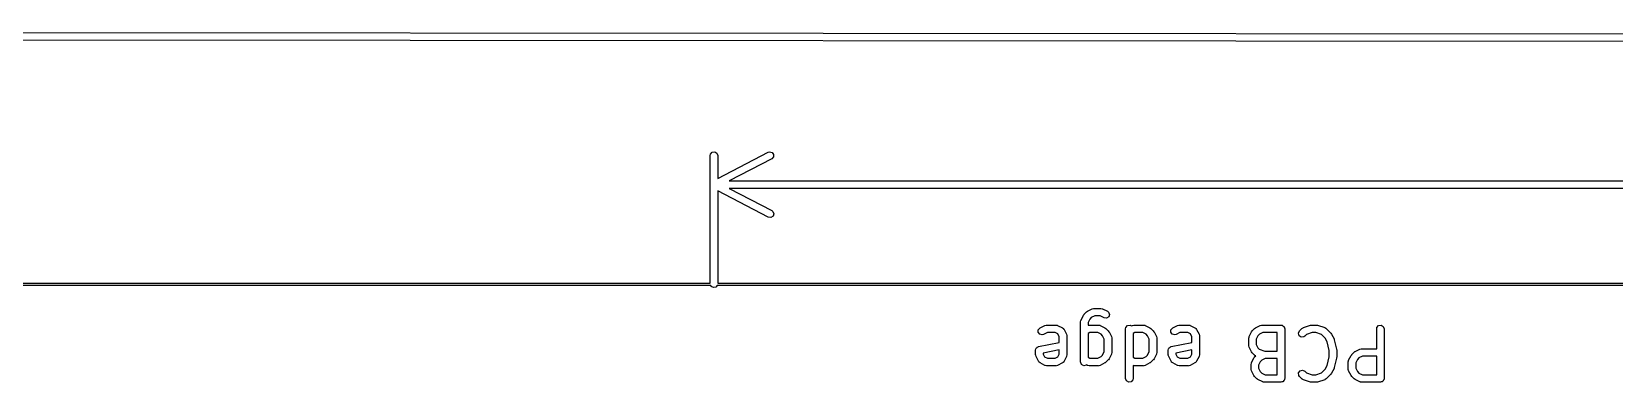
# Model space of a CAD drawing. Extents: x 0.57 to 7.95, y -5.84 to -0.5.
# Drawn here: x 2.609 to 3.862, y -0.845 to -0.568 of the extents above; entities that cross this region are included whole.
import ezdxf

# ---------------------------------------------------------------- set-up
doc = ezdxf.new("R2010")
doc.units = 0
doc.header["$MEASUREMENT"] = 0
doc.layers.add('BLACK', color=7, linetype='CONTINUOUS')

msp = doc.modelspace()

# ---------------------------------------------------------------- linework, layer by layer
at = {"layer": 'BLACK', "linetype": 'CONTINUOUS'}
for p, q in [((6.60237, -0.577746), (1.66587, -0.573829)), ((1.66588, -0.567923), (6.60237, -0.571841)), ((3.14683, -0.664879), (3.14813, -0.663332)), ((3.14813, -0.663332), (3.15012, -0.662981)), ((3.15012, -0.662981), (3.15187, -0.663991)), ((3.15187, -0.663991), (3.15256, -0.665889)), ((3.15256, -0.68411), (3.19259, -0.66327)), ((3.19259, -0.66327), (3.19357, -0.662961)), ((3.19357, -0.662961), (3.19554, -0.663399)), ((3.19554, -0.663399), (3.19677, -0.665001)), ((3.14665, -0.665889), (3.14683, -0.664879)), ((3.14665, -0.766732), (3.14665, -0.665889)), ((3.15256, -0.665889), (3.15256, -0.68411)), ((3.19532, -0.668508), (3.16167, -0.686024)), ((3.19668, -0.667019), (3.19532, -0.668508)), ((3.19677, -0.665001), (3.19668, -0.667019)), ((3.16167, -0.686024), (5.10604, -0.686024)), ((3.19259, -0.714683), (3.15256, -0.693842)), ((3.15256, -0.693842), (3.15256, -0.766732)), ((3.16167, -0.691929), (3.19532, -0.709445)), ((5.10604, -0.691929), (3.16167, -0.691929)), ((3.1963, -0.713861), (3.1946, -0.714947)), ((3.19532, -0.709445), (3.19613, -0.710069)), ((3.19613, -0.710069), (3.19691, -0.711935)), ((3.19691, -0.711935), (3.1963, -0.713861)), ((3.1946, -0.714947), (3.19259, -0.714683)), ((3.14709, -0.768701), (1.6566, -0.768701)), ((1.65661, -0.766732), (3.14665, -0.766732)), ((3.14734, -0.769393), (3.14709, -0.768701)), ((3.14909, -0.770403), (3.14734, -0.769393)), ((3.15108, -0.770053), (3.14909, -0.770403)), ((3.15222, -0.768701), (3.15108, -0.770053)), ((5.1156, -0.768701), (3.15222, -0.768701)), ((3.15256, -0.766732), (5.11516, -0.766732)), ((3.44445, -0.789623), (3.44518, -0.789117)), ((3.44518, -0.789117), (3.44522, -0.78907)), ((3.44522, -0.78907), (3.44897, -0.787195)), ((3.44897, -0.787195), (3.44995, -0.786903)), ((3.44995, -0.786903), (3.45012, -0.786944)), ((3.45012, -0.786944), (3.45029, -0.786884)), ((3.45029, -0.786884), (3.45591, -0.786884)), ((3.45591, -0.786884), (3.45692, -0.787062)), ((3.45692, -0.787062), (3.45706, -0.787175)), ((3.45706, -0.787175), (3.45723, -0.787195)), ((3.45723, -0.787195), (3.46098, -0.78907)), ((3.46098, -0.78907), (3.46181, -0.789681)), ((3.40772, -0.802194), (3.41147, -0.800319)), ((3.41147, -0.800319), (3.41246, -0.800026)), ((3.41246, -0.800026), (3.41263, -0.800067)), ((3.41263, -0.800067), (3.41279, -0.800007)), ((3.41279, -0.800007), (3.42029, -0.800007)), ((3.42029, -0.800007), (3.4213, -0.800185)), ((3.4213, -0.800185), (3.42144, -0.800299)), ((3.42144, -0.800299), (3.42161, -0.800319)), ((3.42161, -0.800319), (3.42536, -0.802194)), ((3.43984, -0.797336), (3.44002, -0.796326)), ((3.43984, -0.829207), (3.43984, -0.797336)), ((3.44002, -0.796326), (3.44013, -0.79619)), ((3.44013, -0.79619), (3.44015, -0.796015)), ((3.44015, -0.796015), (3.44202, -0.792266)), ((3.44202, -0.792266), (3.44255, -0.791556)), ((3.44255, -0.791556), (3.44258, -0.791498)), ((3.44258, -0.791498), (3.44445, -0.789623)), ((3.44709, -0.795335), (3.44574, -0.798033)), ((3.44574, -0.798033), (3.44574, -0.800163)), ((3.44574, -0.800163), (3.4462, -0.800026)), ((3.4462, -0.800026), (3.44637, -0.800067)), ((3.44637, -0.800067), (3.44654, -0.800007)), ((3.44654, -0.800007), (3.45404, -0.800007)), ((3.44829, -0.794138), (3.44709, -0.795335)), ((3.45099, -0.792789), (3.44829, -0.794138)), ((3.45522, -0.792789), (3.45099, -0.792789)), ((3.45404, -0.800007), (3.45505, -0.800185)), ((3.45505, -0.800185), (3.45518, -0.800299)), ((3.45518, -0.800299), (3.45536, -0.800319)), ((3.45834, -0.794352), (3.45522, -0.792789)), ((3.45536, -0.800319), (3.45911, -0.802194)), ((3.46035, -0.794583), (3.45834, -0.794352)), ((3.46203, -0.79347), (3.46035, -0.794583)), ((3.46181, -0.789681), (3.46261, -0.791534)), ((3.46261, -0.791534), (3.46203, -0.79347)), ((3.47564, -0.80195), (3.47693, -0.800403)), ((3.47693, -0.800403), (3.47892, -0.800052)), ((3.47892, -0.800052), (3.48006, -0.800708)), ((3.48006, -0.800708), (3.48084, -0.800319)), ((3.48084, -0.800319), (3.48182, -0.800026)), ((3.48182, -0.800026), (3.48199, -0.800067)), ((3.48199, -0.800067), (3.48216, -0.800007)), ((3.48216, -0.800007), (3.48966, -0.800007)), ((3.48966, -0.800007), (3.49067, -0.800185)), ((3.49067, -0.800185), (3.4908, -0.800299)), ((3.4908, -0.800299), (3.49098, -0.800319)), ((3.49098, -0.800319), (3.49473, -0.802194)), ((3.51271, -0.802194), (3.51646, -0.800319)), ((3.51646, -0.800319), (3.51744, -0.800026)), ((3.51744, -0.800026), (3.51762, -0.800067)), ((3.51762, -0.800067), (3.51778, -0.800007)), ((3.51778, -0.800007), (3.52528, -0.800007)), ((3.52528, -0.800007), (3.52629, -0.800185)), ((3.52629, -0.800185), (3.52643, -0.800299)), ((3.52643, -0.800299), (3.5266, -0.800319)), ((3.5266, -0.800319), (3.53035, -0.802194)), ((3.57833, -0.802194), (3.58208, -0.800319)), ((3.58208, -0.800319), (3.58306, -0.800026)), ((3.58306, -0.800026), (3.58323, -0.800067)), ((3.58323, -0.800067), (3.5834, -0.800007)), ((3.5834, -0.800007), (3.5984, -0.800007)), ((3.5984, -0.800007), (3.59878, -0.800075)), ((3.59878, -0.800075), (3.59891, -0.800052)), ((3.59891, -0.800052), (3.59902, -0.800118)), ((3.59902, -0.800118), (3.59941, -0.800185)), ((3.59941, -0.800185), (3.59999, -0.800678)), ((3.59999, -0.800678), (3.60066, -0.801062)), ((3.60066, -0.801062), (3.60075, -0.801312)), ((3.60075, -0.801312), (3.60095, -0.801483)), ((3.60095, -0.801483), (3.60109, -0.802239)), ((3.61621, -0.802033), (3.62183, -0.800159)), ((3.62183, -0.800159), (3.62271, -0.800029)), ((3.62271, -0.800029), (3.62277, -0.800007)), ((3.62277, -0.800007), (3.62652, -0.800007)), ((3.62652, -0.800007), (3.62739, -0.80016)), ((3.62739, -0.80016), (3.62745, -0.800159)), ((3.62745, -0.800159), (3.63308, -0.802033)), ((3.67436, -0.80195), (3.67566, -0.800403)), ((3.67566, -0.800403), (3.67765, -0.800052)), ((3.67765, -0.800052), (3.6794, -0.801062)), ((3.6794, -0.801062), (3.68009, -0.80296)), ((3.40621, -0.805676), (3.40634, -0.80366)), ((3.40742, -0.807299), (3.40621, -0.805676)), ((3.40634, -0.80366), (3.40772, -0.802194)), ((3.40659, -0.816937), (3.42296, -0.813663)), ((3.40938, -0.807768), (3.40742, -0.807299)), ((3.41037, -0.807476), (3.40938, -0.807768)), ((3.41349, -0.805913), (3.41037, -0.807476)), ((3.4196, -0.805913), (3.41349, -0.805913)), ((3.42184, -0.807035), (3.4196, -0.805913)), ((3.42296, -0.809281), (3.42184, -0.807035)), ((3.42296, -0.813663), (3.42296, -0.809281)), ((3.42536, -0.802194), (3.42619, -0.802805)), ((3.42619, -0.802805), (3.42636, -0.80321)), ((3.42636, -0.80321), (3.42668, -0.803514)), ((3.42668, -0.803514), (3.42856, -0.807264)), ((3.42856, -0.807264), (3.42885, -0.808247)), ((3.42885, -0.808247), (3.42881, -0.808418)), ((3.42881, -0.808418), (3.42887, -0.808584)), ((3.42887, -0.808584), (3.42887, -0.823582)), ((3.44724, -0.805913), (3.44574, -0.80666)), ((3.44574, -0.80666), (3.44574, -0.825507)), ((3.45334, -0.805913), (3.44724, -0.805913)), ((3.45604, -0.807261), (3.45334, -0.805913)), ((3.45724, -0.808459), (3.45604, -0.807261)), ((3.45859, -0.811156), (3.45724, -0.808459)), ((3.45859, -0.82101), (3.45859, -0.811156)), ((3.45911, -0.802194), (3.45982, -0.802719)), ((3.45982, -0.802719), (3.45988, -0.802747)), ((3.45988, -0.802747), (3.46175, -0.804621)), ((3.46175, -0.804621), (3.46226, -0.805345)), ((3.46226, -0.805345), (3.4623, -0.805389)), ((3.4623, -0.805389), (3.46418, -0.809138)), ((3.46418, -0.809138), (3.46447, -0.810121)), ((3.46447, -0.810121), (3.46443, -0.810293)), ((3.46443, -0.810293), (3.46449, -0.810459)), ((3.46449, -0.810459), (3.46449, -0.821708)), ((3.47546, -0.80296), (3.47564, -0.80195)), ((3.47546, -0.84233), (3.47546, -0.80296)), ((3.48286, -0.805913), (3.48136, -0.80666)), ((3.48136, -0.80666), (3.48136, -0.825507)), ((3.48896, -0.805913), (3.48286, -0.805913)), ((3.49166, -0.807261), (3.48896, -0.805913)), ((3.49286, -0.808459), (3.49166, -0.807261)), ((3.49421, -0.811156), (3.49286, -0.808459)), ((3.49421, -0.82101), (3.49421, -0.811156)), ((3.49473, -0.802194), (3.49544, -0.802719)), ((3.49544, -0.802719), (3.4955, -0.802747)), ((3.4955, -0.802747), (3.49737, -0.804621)), ((3.49737, -0.804621), (3.49788, -0.805345)), ((3.49788, -0.805345), (3.49792, -0.805389)), ((3.49792, -0.805389), (3.4998, -0.809138)), ((3.4998, -0.809138), (3.50009, -0.810121)), ((3.50009, -0.810121), (3.50005, -0.810293)), ((3.50005, -0.810293), (3.50011, -0.810459)), ((3.50011, -0.810459), (3.50011, -0.821708)), ((3.5112, -0.805676), (3.51132, -0.80366)), ((3.5124, -0.807299), (3.5112, -0.805676)), ((3.51132, -0.80366), (3.51271, -0.802194)), ((3.51158, -0.816937), (3.52795, -0.813663)), ((3.51437, -0.807768), (3.5124, -0.807299)), ((3.51535, -0.807476), (3.51437, -0.807768)), ((3.51848, -0.805913), (3.51535, -0.807476)), ((3.52458, -0.805913), (3.51848, -0.805913)), ((3.52683, -0.807035), (3.52458, -0.805913)), ((3.52795, -0.809281), (3.52683, -0.807035)), ((3.52795, -0.813663), (3.52795, -0.809281)), ((3.53035, -0.802194), (3.53117, -0.802805)), ((3.53117, -0.802805), (3.53135, -0.80321)), ((3.53135, -0.80321), (3.53167, -0.803514)), ((3.53167, -0.803514), (3.53355, -0.807264)), ((3.53355, -0.807264), (3.53384, -0.808247)), ((3.53384, -0.808247), (3.5338, -0.808418)), ((3.5338, -0.808418), (3.53386, -0.808584)), ((3.53386, -0.808584), (3.53386, -0.823582)), ((3.57295, -0.810459), (3.57312, -0.809449)), ((3.57295, -0.816083), (3.57295, -0.810459)), ((3.57312, -0.809449), (3.57324, -0.809314)), ((3.57324, -0.809314), (3.57326, -0.809138)), ((3.57326, -0.809138), (3.57513, -0.805389)), ((3.57513, -0.805389), (3.57566, -0.80468)), ((3.57566, -0.80468), (3.57569, -0.804621)), ((3.57569, -0.804621), (3.57756, -0.802747)), ((3.57756, -0.802747), (3.57828, -0.802241)), ((3.57828, -0.802241), (3.57833, -0.802194)), ((3.5802, -0.808459), (3.57885, -0.811156)), ((3.57885, -0.811156), (3.57885, -0.815386)), ((3.5814, -0.807261), (3.5802, -0.808459)), ((3.5841, -0.805913), (3.5814, -0.807261)), ((3.59544, -0.805913), (3.5841, -0.805913)), ((3.59544, -0.82063), (3.59544, -0.805913)), ((3.60109, -0.802239), (3.60135, -0.80296)), ((3.60135, -0.80296), (3.60135, -0.84233)), ((3.61233, -0.806452), (3.61318, -0.804621)), ((3.61285, -0.808403), (3.61233, -0.806452)), ((3.6145, -0.809562), (3.61285, -0.808403)), ((3.61318, -0.804621), (3.61506, -0.802747)), ((3.61652, -0.809386), (3.6145, -0.809562)), ((3.61506, -0.802747), (3.6159, -0.802159)), ((3.6159, -0.802159), (3.61607, -0.802143)), ((3.61607, -0.802143), (3.61621, -0.802033)), ((3.61736, -0.808797), (3.61652, -0.809386)), ((3.61874, -0.807415), (3.61736, -0.808797)), ((3.62325, -0.805913), (3.61874, -0.807415)), ((3.62604, -0.805913), (3.62325, -0.805913)), ((3.63055, -0.807415), (3.62604, -0.805913)), ((3.63346, -0.810333), (3.63055, -0.807415)), ((3.63308, -0.802033), (3.63398, -0.802522)), ((3.63498, -0.813364), (3.63346, -0.810333)), ((3.63398, -0.802522), (3.63407, -0.802672)), ((3.63407, -0.802672), (3.63423, -0.802747)), ((3.63423, -0.802747), (3.63798, -0.806496)), ((3.63669, -0.820196), (3.63498, -0.813364)), ((3.63798, -0.806496), (3.63849, -0.807219)), ((3.63849, -0.807219), (3.63853, -0.807264)), ((3.63853, -0.807264), (3.64041, -0.811013)), ((3.64041, -0.811013), (3.64055, -0.811502)), ((3.64055, -0.811502), (3.64063, -0.811618)), ((3.64063, -0.811618), (3.64251, -0.819117)), ((3.67418, -0.80296), (3.67436, -0.80195)), ((3.67418, -0.818755), (3.67418, -0.80296)), ((3.68009, -0.80296), (3.68009, -0.84233)), ((3.40422, -0.819833), (3.4044, -0.818823)), ((3.40422, -0.823582), (3.40422, -0.819833)), ((3.40428, -0.823748), (3.40422, -0.823582)), ((3.40424, -0.82392), (3.40428, -0.823748)), ((3.40453, -0.824903), (3.40424, -0.82392)), ((3.4044, -0.818823), (3.40471, -0.818449)), ((3.4064, -0.828652), (3.40453, -0.824903)), ((3.40471, -0.818449), (3.40487, -0.817987)), ((3.40487, -0.817987), (3.40534, -0.817699)), ((3.40534, -0.817699), (3.40569, -0.817276)), ((3.40569, -0.817276), (3.40617, -0.817191)), ((3.40617, -0.817191), (3.40659, -0.816937)), ((3.42296, -0.819685), (3.41012, -0.822253)), ((3.41012, -0.822253), (3.41012, -0.822885)), ((3.41012, -0.822885), (3.41125, -0.825131)), ((3.41125, -0.825131), (3.41349, -0.826254)), ((3.41349, -0.826254), (3.4196, -0.826254)), ((3.4196, -0.826254), (3.42184, -0.825131)), ((3.42184, -0.825131), (3.42296, -0.822885)), ((3.42296, -0.822885), (3.42296, -0.819685)), ((3.42856, -0.824903), (3.42668, -0.828652)), ((3.42858, -0.824727), (3.42856, -0.824903)), ((3.42869, -0.824592), (3.42858, -0.824727)), ((3.42887, -0.823582), (3.42869, -0.824592)), ((3.44574, -0.825507), (3.44724, -0.826254)), ((3.44724, -0.826254), (3.45334, -0.826254)), ((3.45334, -0.826254), (3.45604, -0.824905)), ((3.45604, -0.824905), (3.45724, -0.823708)), ((3.45724, -0.823708), (3.45859, -0.82101)), ((3.4623, -0.826778), (3.46178, -0.827487)), ((3.46418, -0.823028), (3.4623, -0.826778)), ((3.4642, -0.822853), (3.46418, -0.823028)), ((3.46431, -0.822717), (3.4642, -0.822853)), ((3.46449, -0.821708), (3.46431, -0.822717)), ((3.48136, -0.825507), (3.48286, -0.826254)), ((3.48286, -0.826254), (3.48896, -0.826254)), ((3.48896, -0.826254), (3.49166, -0.824905)), ((3.49166, -0.824905), (3.49286, -0.823708)), ((3.49286, -0.823708), (3.49421, -0.82101)), ((3.49792, -0.826778), (3.4974, -0.827487)), ((3.4998, -0.823028), (3.49792, -0.826778)), ((3.49982, -0.822853), (3.4998, -0.823028)), ((3.49993, -0.822717), (3.49982, -0.822853)), ((3.50011, -0.821708), (3.49993, -0.822717)), ((3.5092, -0.819833), (3.50938, -0.818823)), ((3.5092, -0.823582), (3.5092, -0.819833)), ((3.50926, -0.823748), (3.5092, -0.823582)), ((3.50922, -0.82392), (3.50926, -0.823748)), ((3.50952, -0.824903), (3.50922, -0.82392)), ((3.50938, -0.818823), (3.5097, -0.818449)), ((3.51139, -0.828652), (3.50952, -0.824903)), ((3.5097, -0.818449), (3.50985, -0.817987)), ((3.50985, -0.817987), (3.51032, -0.817699)), ((3.51032, -0.817699), (3.51068, -0.817276)), ((3.51068, -0.817276), (3.51116, -0.817191)), ((3.51116, -0.817191), (3.51158, -0.816937)), ((3.52795, -0.819685), (3.51511, -0.822253)), ((3.51511, -0.822253), (3.51511, -0.822885)), ((3.51511, -0.822885), (3.51623, -0.825131)), ((3.51623, -0.825131), (3.51848, -0.826254)), ((3.51848, -0.826254), (3.52458, -0.826254)), ((3.52458, -0.826254), (3.52683, -0.825131)), ((3.52683, -0.825131), (3.52795, -0.822885)), ((3.52795, -0.822885), (3.52795, -0.819685)), ((3.53355, -0.824903), (3.53167, -0.828652)), ((3.53357, -0.824727), (3.53355, -0.824903)), ((3.53368, -0.824592), (3.53357, -0.824727)), ((3.53386, -0.823582), (3.53368, -0.824592)), ((3.57301, -0.816249), (3.57295, -0.816083)), ((3.57297, -0.816421), (3.57301, -0.816249)), ((3.57326, -0.817404), (3.57297, -0.816421)), ((3.57513, -0.821153), (3.57326, -0.817404)), ((3.57518, -0.821198), (3.57513, -0.821153)), ((3.57513, -0.829761), (3.57701, -0.826011)), ((3.57569, -0.821921), (3.57518, -0.821198)), ((3.57756, -0.823795), (3.57569, -0.821921)), ((3.57701, -0.826011), (3.57753, -0.825302)), ((3.57753, -0.825302), (3.57756, -0.825244)), ((3.57772, -0.82387), (3.57756, -0.823795)), ((3.57756, -0.825244), (3.57844, -0.824362)), ((3.57781, -0.82402), (3.57772, -0.82387)), ((3.57844, -0.824362), (3.57781, -0.82402)), ((3.57885, -0.815386), (3.5802, -0.818084)), ((3.5802, -0.818084), (3.58124, -0.819127)), ((3.58124, -0.819127), (3.58575, -0.82063)), ((3.58597, -0.826535), (3.58327, -0.827884)), ((3.58575, -0.82063), (3.59544, -0.82063)), ((3.59544, -0.826535), (3.58597, -0.826535)), ((3.59544, -0.839377), (3.59544, -0.826535)), ((3.63498, -0.831926), (3.63669, -0.825094)), ((3.63669, -0.825094), (3.63669, -0.820196)), ((3.64251, -0.826173), (3.64063, -0.833672)), ((3.64259, -0.825457), (3.64249, -0.826037)), ((3.64249, -0.826037), (3.64251, -0.826173)), ((3.64251, -0.819117), (3.64255, -0.819704)), ((3.64255, -0.819704), (3.64259, -0.819833)), ((3.64259, -0.819833), (3.64259, -0.825457)), ((3.652, -0.827886), (3.65387, -0.824137)), ((3.65387, -0.824137), (3.6544, -0.823427)), ((3.6544, -0.823427), (3.65443, -0.823369)), ((3.65443, -0.823369), (3.6563, -0.821494)), ((3.6563, -0.821494), (3.65702, -0.820988)), ((3.65702, -0.820988), (3.65707, -0.820941)), ((3.65707, -0.820941), (3.66082, -0.819066)), ((3.66014, -0.826009), (3.65894, -0.827206)), ((3.66284, -0.82466), (3.66014, -0.826009)), ((3.66082, -0.819066), (3.6618, -0.818774)), ((3.6618, -0.818774), (3.66197, -0.818815)), ((3.66197, -0.818815), (3.66214, -0.818755)), ((3.66214, -0.818755), (3.67418, -0.818755)), ((3.67418, -0.82466), (3.66284, -0.82466)), ((3.67418, -0.839377), (3.67418, -0.82466)), ((3.40672, -0.828956), (3.4064, -0.828652)), ((3.4069, -0.829362), (3.40672, -0.828956)), ((3.40772, -0.829973), (3.4069, -0.829362)), ((3.41147, -0.831848), (3.40772, -0.829973)), ((3.41165, -0.831868), (3.41147, -0.831848)), ((3.41178, -0.831981), (3.41165, -0.831868)), ((3.41279, -0.832159), (3.41178, -0.831981)), ((3.42029, -0.832159), (3.41279, -0.832159)), ((3.42046, -0.832099), (3.42029, -0.832159)), ((3.42063, -0.83214), (3.42046, -0.832099)), ((3.42161, -0.831848), (3.42063, -0.83214)), ((3.42536, -0.829973), (3.42161, -0.831848)), ((3.42567, -0.829652), (3.42536, -0.829973)), ((3.42607, -0.829476), (3.42567, -0.829652)), ((3.42668, -0.828652), (3.42607, -0.829476)), ((3.44053, -0.831105), (3.43984, -0.829207)), ((3.44228, -0.832114), (3.44053, -0.831105)), ((3.44427, -0.831764), (3.44228, -0.832114)), ((3.4445, -0.831487), (3.44427, -0.831764)), ((3.44522, -0.831848), (3.4445, -0.831487)), ((3.44539, -0.831868), (3.44522, -0.831848)), ((3.44553, -0.831981), (3.44539, -0.831868)), ((3.44654, -0.832159), (3.44553, -0.831981)), ((3.45404, -0.832159), (3.44654, -0.832159)), ((3.4542, -0.832099), (3.45404, -0.832159)), ((3.45438, -0.83214), (3.4542, -0.832099)), ((3.45536, -0.831848), (3.45438, -0.83214)), ((3.45911, -0.829973), (3.45536, -0.831848)), ((3.45915, -0.829926), (3.45911, -0.829973)), ((3.45988, -0.82942), (3.45915, -0.829926)), ((3.46175, -0.827545), (3.45988, -0.82942)), ((3.46178, -0.827487), (3.46175, -0.827545)), ((3.48216, -0.832159), (3.48136, -0.832019)), ((3.48136, -0.832019), (3.48136, -0.84233)), ((3.48966, -0.832159), (3.48216, -0.832159)), ((3.48983, -0.832099), (3.48966, -0.832159)), ((3.49, -0.83214), (3.48983, -0.832099)), ((3.49098, -0.831848), (3.49, -0.83214)), ((3.49473, -0.829973), (3.49098, -0.831848)), ((3.49477, -0.829926), (3.49473, -0.829973)), ((3.4955, -0.82942), (3.49477, -0.829926)), ((3.49737, -0.827545), (3.4955, -0.82942)), ((3.4974, -0.827487), (3.49737, -0.827545)), ((3.51171, -0.828956), (3.51139, -0.828652)), ((3.51189, -0.829362), (3.51171, -0.828956)), ((3.51271, -0.829973), (3.51189, -0.829362)), ((3.51646, -0.831848), (3.51271, -0.829973)), ((3.51664, -0.831868), (3.51646, -0.831848)), ((3.51677, -0.831981), (3.51664, -0.831868)), ((3.51778, -0.832159), (3.51677, -0.831981)), ((3.52528, -0.832159), (3.51778, -0.832159)), ((3.52545, -0.832099), (3.52528, -0.832159)), ((3.52562, -0.83214), (3.52545, -0.832099)), ((3.5266, -0.831848), (3.52562, -0.83214)), ((3.53035, -0.829973), (3.5266, -0.831848)), ((3.53065, -0.829652), (3.53035, -0.829973)), ((3.53106, -0.829476), (3.53065, -0.829652)), ((3.53167, -0.828652), (3.53106, -0.829476)), ((3.57482, -0.831081), (3.575, -0.830071)), ((3.57482, -0.834831), (3.57482, -0.831081)), ((3.57488, -0.834997), (3.57482, -0.834831)), ((3.57484, -0.835168), (3.57488, -0.834997)), ((3.57513, -0.836151), (3.57484, -0.835168)), ((3.575, -0.830071), (3.57511, -0.829936)), ((3.57511, -0.829936), (3.57513, -0.829761)), ((3.57701, -0.839901), (3.57513, -0.836151)), ((3.58208, -0.829081), (3.58073, -0.831778)), ((3.58073, -0.831778), (3.58073, -0.834134)), ((3.58073, -0.834134), (3.58208, -0.836831)), ((3.58327, -0.827884), (3.58208, -0.829081)), ((3.58208, -0.836831), (3.58327, -0.838028)), ((3.58327, -0.838028), (3.58597, -0.839377)), ((3.58597, -0.839377), (3.59544, -0.839377)), ((3.61242, -0.837816), (3.61358, -0.836162)), ((3.61259, -0.839828), (3.61242, -0.837816)), ((3.61358, -0.836162), (3.61553, -0.835639)), ((3.61553, -0.835639), (3.61736, -0.836492)), ((3.61736, -0.836492), (3.61874, -0.837874)), ((3.61874, -0.837874), (3.62325, -0.839377)), ((3.62325, -0.839377), (3.62604, -0.839377)), ((3.62604, -0.839377), (3.63055, -0.837874)), ((3.63055, -0.837874), (3.63346, -0.834957)), ((3.63346, -0.834957), (3.63498, -0.831926)), ((3.63798, -0.838794), (3.63423, -0.842543)), ((3.63801, -0.838735), (3.63798, -0.838794)), ((3.63853, -0.838026), (3.63801, -0.838735)), ((3.64041, -0.834277), (3.63853, -0.838026)), ((3.64042, -0.834138), (3.64041, -0.834277)), ((3.64063, -0.833672), (3.64042, -0.834138)), ((3.65169, -0.829207), (3.65186, -0.828197)), ((3.65169, -0.834831), (3.65169, -0.829207)), ((3.65175, -0.834997), (3.65169, -0.834831)), ((3.65171, -0.835168), (3.65175, -0.834997)), ((3.652, -0.836151), (3.65171, -0.835168)), ((3.65186, -0.828197), (3.65198, -0.828061)), ((3.65198, -0.828061), (3.652, -0.827886)), ((3.65387, -0.839901), (3.652, -0.836151)), ((3.65894, -0.827206), (3.65759, -0.829904)), ((3.65759, -0.829904), (3.65759, -0.834134)), ((3.65759, -0.834134), (3.65894, -0.836831)), ((3.65894, -0.836831), (3.66014, -0.838028)), ((3.66014, -0.838028), (3.66284, -0.839377)), ((3.66284, -0.839377), (3.67418, -0.839377)), ((3.47615, -0.844228), (3.47546, -0.84233)), ((3.4779, -0.845238), (3.47615, -0.844228)), ((3.47989, -0.844887), (3.4779, -0.845238)), ((3.48119, -0.84334), (3.47989, -0.844887)), ((3.48136, -0.84233), (3.48119, -0.84334)), ((3.57705, -0.839945), (3.57701, -0.839901)), ((3.57756, -0.840668), (3.57705, -0.839945)), ((3.57944, -0.842543), (3.57756, -0.840668)), ((3.57949, -0.84257), (3.57944, -0.842543)), ((3.5802, -0.843096), (3.57949, -0.84257)), ((3.58395, -0.844971), (3.5802, -0.843096)), ((3.58413, -0.844991), (3.58395, -0.844971)), ((3.58426, -0.845105), (3.58413, -0.844991)), ((3.58527, -0.845283), (3.58426, -0.845105)), ((3.5984, -0.845283), (3.58527, -0.845283)), ((3.59912, -0.84502), (3.5984, -0.845283)), ((3.59987, -0.844887), (3.59912, -0.84502)), ((3.60004, -0.844683), (3.59987, -0.844887)), ((3.60029, -0.844592), (3.60004, -0.844683)), ((3.60068, -0.843928), (3.60029, -0.844592)), ((3.60117, -0.84334), (3.60068, -0.843928)), ((3.60124, -0.842956), (3.60117, -0.84334)), ((3.6013, -0.842843), (3.60124, -0.842956)), ((3.60135, -0.84233), (3.60128, -0.842713)), ((3.60128, -0.842713), (3.6013, -0.842843)), ((3.61318, -0.840668), (3.61259, -0.839828)), ((3.61506, -0.842543), (3.61318, -0.840668)), ((3.61522, -0.842618), (3.61506, -0.842543)), ((3.61531, -0.842768), (3.61522, -0.842618)), ((3.61621, -0.843256), (3.61531, -0.842768)), ((3.62183, -0.845131), (3.61621, -0.843256)), ((3.6219, -0.845129), (3.62183, -0.845131)), ((3.62277, -0.845283), (3.6219, -0.845129)), ((3.62652, -0.845283), (3.62277, -0.845283)), ((3.62658, -0.845261), (3.62652, -0.845283)), ((3.62745, -0.845131), (3.62658, -0.845261)), ((3.63308, -0.843256), (3.62745, -0.845131)), ((3.63321, -0.843147), (3.63308, -0.843256)), ((3.63339, -0.843131), (3.63321, -0.843147)), ((3.63423, -0.842543), (3.63339, -0.843131)), ((3.65392, -0.839945), (3.65387, -0.839901)), ((3.65443, -0.840668), (3.65392, -0.839945)), ((3.6563, -0.842543), (3.65443, -0.840668)), ((3.65636, -0.84257), (3.6563, -0.842543)), ((3.65707, -0.843096), (3.65636, -0.84257)), ((3.66082, -0.844971), (3.65707, -0.843096)), ((3.66099, -0.844991), (3.66082, -0.844971)), ((3.66113, -0.845105), (3.66099, -0.844991)), ((3.66214, -0.845283), (3.66113, -0.845105)), ((3.67714, -0.845283), (3.66214, -0.845283)), ((3.67786, -0.84502), (3.67714, -0.845283)), ((3.67861, -0.844887), (3.67786, -0.84502)), ((3.67878, -0.844683), (3.67861, -0.844887)), ((3.67903, -0.844592), (3.67878, -0.844683)), ((3.67942, -0.843928), (3.67903, -0.844592)), ((3.67991, -0.84334), (3.67942, -0.843928)), ((3.67998, -0.842956), (3.67991, -0.84334)), ((3.68004, -0.842843), (3.67998, -0.842956)), ((3.68009, -0.84233), (3.68002, -0.842713)), ((3.68002, -0.842713), (3.68004, -0.842843))]:
    msp.add_line(p, q, dxfattribs=at)

doc.saveas('drawing.dxf')
